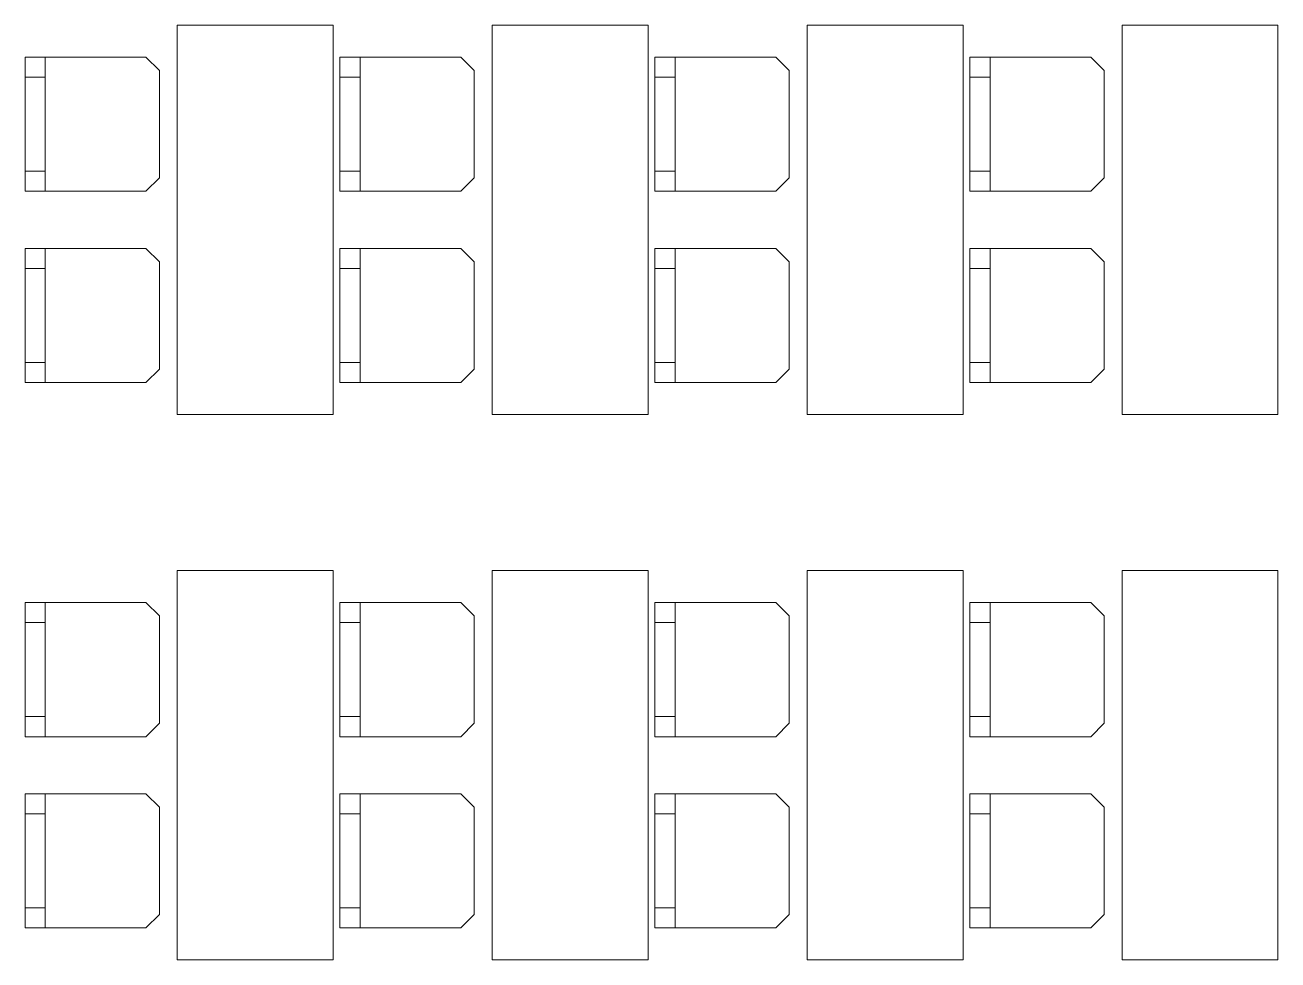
# Model space of a CAD drawing. Header units: millimetres. Extents: x 315.3 to 348.3, y 162.6 to 179.8.
# Drawn here: x 329.163 to 333.984, y 170.923 to 174.523 of the extents above; entities that cross this region are included whole.
import ezdxf

# ---------------------------------------------------------------- set-up
doc = ezdxf.new("R2010")
doc.units = ezdxf.units.MM
doc.layers.add('ARREDI attrezzature - furniture', color=175, linetype='Continuous', lineweight=9)

msp = doc.modelspace()

# ---------------------------------------------------------------- linework, layer by layer
at = {"layer": 'ARREDI attrezzature - furniture'}
for p, q in [((329.6793, 174.3479, -0.5168), (329.6276, 174.3996, -0.5168)), ((330.8911, 174.3479, -0.5168), (330.8394, 174.3996, -0.5168)), ((332.1034, 174.3479, -0.5168), (332.0517, 174.3996, -0.5168)), ((333.3152, 174.3479, -0.5168), (333.2635, 174.3996, -0.5168)), ((329.1625, 174.0766), (329.1625, 174.2187)), ((330.3743, 174.0766), (330.3743, 174.2187)), ((331.5866, 174.0766), (331.5866, 174.2187)), ((332.7984, 174.0766), (332.7984, 174.2187)), ((329.6276, 173.8828, -0.5168), (329.6793, 173.9345, -0.5168)), ((330.8394, 173.8828, -0.5168), (330.8911, 173.9345, -0.5168)), ((332.0517, 173.8828, -0.5168), (332.1034, 173.9345, -0.5168)), ((333.2635, 173.8828, -0.5168), (333.3152, 173.9345, -0.5168)), ((329.6276, 173.6632, -0.5168), (329.6793, 173.6115, -0.5168)), ((330.8394, 173.6632, -0.5168), (330.8911, 173.6115, -0.5168)), ((332.0517, 173.6632, -0.5168), (332.1034, 173.6115, -0.5168)), ((333.2635, 173.6632, -0.5168), (333.3152, 173.6115, -0.5168)), ((329.1625, 173.4694), (329.1625, 173.3273)), ((330.3743, 173.4694), (330.3743, 173.3273)), ((331.5866, 173.4694), (331.5866, 173.3273)), ((332.7984, 173.4694), (332.7984, 173.3273)), ((329.6793, 173.1981, -0.5168), (329.6276, 173.1464, -0.5168)), ((330.8911, 173.1981, -0.5168), (330.8394, 173.1464, -0.5168)), ((332.1034, 173.1981, -0.5168), (332.0517, 173.1464, -0.5168)), ((333.3152, 173.1981, -0.5168), (333.2635, 173.1464, -0.5168)), ((329.6793, 172.2479, -0.5168), (329.6276, 172.2996, -0.5168)), ((330.8911, 172.2479, -0.5168), (330.8394, 172.2996, -0.5168)), ((332.1034, 172.2479, -0.5168), (332.0517, 172.2996, -0.5168)), ((333.3152, 172.2479, -0.5168), (333.2635, 172.2996, -0.5168)), ((329.1625, 171.9766), (329.1625, 172.1187)), ((330.3743, 171.9766), (330.3743, 172.1187)), ((331.5866, 171.9766), (331.5866, 172.1187)), ((332.7984, 171.9766), (332.7984, 172.1187)), ((329.6276, 171.7828, -0.5168), (329.6793, 171.8345, -0.5168)), ((330.8394, 171.7828, -0.5168), (330.8911, 171.8345, -0.5168)), ((332.0517, 171.7828, -0.5168), (332.1034, 171.8345, -0.5168)), ((333.2635, 171.7828, -0.5168), (333.3152, 171.8345, -0.5168)), ((329.6276, 171.5632, -0.5168), (329.6793, 171.5115, -0.5168)), ((330.8394, 171.5632, -0.5168), (330.8911, 171.5115, -0.5168)), ((332.0517, 171.5632, -0.5168), (332.1034, 171.5115, -0.5168)), ((333.2635, 171.5632, -0.5168), (333.3152, 171.5115, -0.5168)), ((329.1625, 171.3694), (329.1625, 171.2273)), ((330.3743, 171.3694), (330.3743, 171.2273)), ((331.5866, 171.3694), (331.5866, 171.2273)), ((332.7984, 171.3694), (332.7984, 171.2273)), ((329.6793, 171.0981, -0.5168), (329.6276, 171.0464, -0.5168)), ((330.8911, 171.0981, -0.5168), (330.8394, 171.0464, -0.5168)), ((332.1034, 171.0981, -0.5168), (332.0517, 171.0464, -0.5168)), ((333.3152, 171.0981, -0.5168), (333.2635, 171.0464, -0.5168))]:
    msp.add_line(p, q, dxfattribs=at)
for points in [[(330.348, 174.523), (330.348, 173.023), (329.748, 173.023), (329.748, 174.523), (330.348, 174.523)], [(331.5598, 174.523), (331.5598, 173.023), (330.9598, 173.023), (330.9598, 174.523), (331.5598, 174.523)], [(332.772, 174.523), (332.772, 173.023), (332.172, 173.023), (332.172, 174.523), (332.772, 174.523)], [(333.9839, 174.523), (333.9839, 173.023), (333.3839, 173.023), (333.3839, 174.523), (333.9839, 174.523)], [(329.24, 173.9603), (329.24, 174.3221)], [(330.4519, 173.9603), (330.4519, 174.3221)], [(331.6641, 173.9603), (331.6641, 174.3221)], [(332.8759, 173.9603), (332.8759, 174.3221)], [(329.24, 173.5857), (329.24, 173.224)], [(330.4519, 173.5857), (330.4519, 173.224)], [(331.6641, 173.5857), (331.6641, 173.224)], [(332.8759, 173.5857), (332.8759, 173.224)], [(330.348, 172.423), (330.348, 170.923), (329.748, 170.923), (329.748, 172.423), (330.348, 172.423)], [(331.5598, 172.423), (331.5598, 170.923), (330.9598, 170.923), (330.9598, 172.423), (331.5598, 172.423)], [(332.772, 172.423), (332.772, 170.923), (332.172, 170.923), (332.172, 172.423), (332.772, 172.423)], [(333.9839, 172.423), (333.9839, 170.923), (333.3839, 170.923), (333.3839, 172.423), (333.9839, 172.423)], [(329.24, 171.8603), (329.24, 172.2221)], [(330.4519, 171.8603), (330.4519, 172.2221)], [(331.6641, 171.8603), (331.6641, 172.2221)], [(332.8759, 171.8603), (332.8759, 172.2221)], [(329.24, 171.4857), (329.24, 171.124)], [(330.4519, 171.4857), (330.4519, 171.124)], [(331.6641, 171.4857), (331.6641, 171.124)], [(332.8759, 171.4857), (332.8759, 171.124)]]:
    msp.add_lwpolyline(points, dxfattribs=at)
at = {"layer": 'ARREDI attrezzature - furniture', "elevation": 0.2584}
for points in [[(329.1625, 173.9345), (329.1625, 174.3221), (329.1625, 174.3221)], [(330.3743, 173.9345), (330.3743, 174.3221), (330.3743, 174.3221)], [(331.5866, 173.9345), (331.5866, 174.3221), (331.5866, 174.3221)], [(332.7984, 173.9345), (332.7984, 174.3221), (332.7984, 174.3221)], [(329.1625, 173.6115), (329.1625, 173.224), (329.1625, 173.224)], [(330.3743, 173.6115), (330.3743, 173.224), (330.3743, 173.224)], [(331.5866, 173.6115), (331.5866, 173.224), (331.5866, 173.224)], [(332.7984, 173.6115), (332.7984, 173.224), (332.7984, 173.224)], [(329.1625, 171.8345), (329.1625, 172.2221), (329.1625, 172.2221)], [(330.3743, 171.8345), (330.3743, 172.2221), (330.3743, 172.2221)], [(331.5866, 171.8345), (331.5866, 172.2221), (331.5866, 172.2221)], [(332.7984, 171.8345), (332.7984, 172.2221), (332.7984, 172.2221)], [(329.1625, 171.5115), (329.1625, 171.124), (329.1625, 171.124)], [(330.3743, 171.5115), (330.3743, 171.124), (330.3743, 171.124)], [(331.5866, 171.5115), (331.5866, 171.124), (331.5866, 171.124)], [(332.7984, 171.5115), (332.7984, 171.124), (332.7984, 171.124)]]:
    msp.add_lwpolyline(points, dxfattribs=at)
at = {"layer": 'ARREDI attrezzature - furniture'}
for points, invisible_edges in [([(329.2142, 174.3996), (329.24, 173.8828, 0.5168), (329.6276, 173.8828), (329.6276, 174.3996)], 5), ([(329.6276, 173.8828), (329.6276, 174.3996), (329.6793, 174.3479), (329.6793, 173.9345)], 1), ([(330.426, 174.3996), (330.4519, 173.8828, 0.5168), (330.8394, 173.8828), (330.8394, 174.3996)], 5), ([(330.8394, 173.8828), (330.8394, 174.3996), (330.8911, 174.3479), (330.8911, 173.9345)], 1), ([(331.6383, 174.3996), (331.6641, 173.8828, 0.5168), (332.0517, 173.8828), (332.0517, 174.3996)], 5), ([(332.0517, 173.8828), (332.0517, 174.3996), (332.1034, 174.3479), (332.1034, 173.9345)], 1), ([(332.8501, 174.3996), (332.8759, 173.8828, 0.5168), (333.2635, 173.8828), (333.2635, 174.3996)], 5), ([(333.2635, 173.8828), (333.2635, 174.3996), (333.3152, 174.3479), (333.3152, 173.9345)], 1), ([(329.1625, 173.9603, 0.5168), (329.1625, 174.3221), (329.1625, 174.3221), (329.1625, 173.9603, 0.5168)], 4), ([(330.3743, 173.9603, 0.5168), (330.3743, 174.3221), (330.3743, 174.3221), (330.3743, 173.9603, 0.5168)], 4), ([(331.5866, 173.9603, 0.5168), (331.5866, 174.3221), (331.5866, 174.3221), (331.5866, 173.9603, 0.5168)], 4), ([(332.7984, 173.9603, 0.5168), (332.7984, 174.3221), (332.7984, 174.3221), (332.7984, 173.9603, 0.5168)], 4), ([(329.2142, 173.1464), (329.24, 173.6632, 0.5168), (329.6276, 173.6632), (329.6276, 173.1464)], 5), ([(329.6276, 173.6632), (329.6276, 173.1464), (329.6793, 173.1981), (329.6793, 173.6115)], 1), ([(330.426, 173.1464), (330.4519, 173.6632, 0.5168), (330.8394, 173.6632), (330.8394, 173.1464)], 5), ([(330.8394, 173.6632), (330.8394, 173.1464), (330.8911, 173.1981), (330.8911, 173.6115)], 1), ([(331.6383, 173.1464), (331.6641, 173.6632, 0.5168), (332.0517, 173.6632), (332.0517, 173.1464)], 5), ([(332.0517, 173.6632), (332.0517, 173.1464), (332.1034, 173.1981), (332.1034, 173.6115)], 1), ([(332.8501, 173.1464), (332.8759, 173.6632, 0.5168), (333.2635, 173.6632), (333.2635, 173.1464)], 5), ([(333.2635, 173.6632), (333.2635, 173.1464), (333.3152, 173.1981), (333.3152, 173.6115)], 1), ([(329.1625, 173.5857, 0.5168), (329.1625, 173.224), (329.1625, 173.224), (329.1625, 173.5857, 0.5168)], 4), ([(330.3743, 173.5857, 0.5168), (330.3743, 173.224), (330.3743, 173.224), (330.3743, 173.5857, 0.5168)], 4), ([(331.5866, 173.5857, 0.5168), (331.5866, 173.224), (331.5866, 173.224), (331.5866, 173.5857, 0.5168)], 4), ([(332.7984, 173.5857, 0.5168), (332.7984, 173.224), (332.7984, 173.224), (332.7984, 173.5857, 0.5168)], 4), ([(329.2142, 172.2996), (329.24, 171.7828, 0.5168), (329.6276, 171.7828), (329.6276, 172.2996)], 5), ([(329.6276, 171.7828), (329.6276, 172.2996), (329.6793, 172.2479), (329.6793, 171.8345)], 1), ([(330.426, 172.2996), (330.4519, 171.7828, 0.5168), (330.8394, 171.7828), (330.8394, 172.2996)], 5), ([(330.8394, 171.7828), (330.8394, 172.2996), (330.8911, 172.2479), (330.8911, 171.8345)], 1), ([(331.6383, 172.2996), (331.6641, 171.7828, 0.5168), (332.0517, 171.7828), (332.0517, 172.2996)], 5), ([(332.0517, 171.7828), (332.0517, 172.2996), (332.1034, 172.2479), (332.1034, 171.8345)], 1), ([(332.8501, 172.2996), (332.8759, 171.7828, 0.5168), (333.2635, 171.7828), (333.2635, 172.2996)], 5), ([(333.2635, 171.7828), (333.2635, 172.2996), (333.3152, 172.2479), (333.3152, 171.8345)], 1), ([(329.1625, 171.8603, 0.5168), (329.1625, 172.2221), (329.1625, 172.2221), (329.1625, 171.8603, 0.5168)], 4), ([(330.3743, 171.8603, 0.5168), (330.3743, 172.2221), (330.3743, 172.2221), (330.3743, 171.8603, 0.5168)], 4), ([(331.5866, 171.8603, 0.5168), (331.5866, 172.2221), (331.5866, 172.2221), (331.5866, 171.8603, 0.5168)], 4), ([(332.7984, 171.8603, 0.5168), (332.7984, 172.2221), (332.7984, 172.2221), (332.7984, 171.8603, 0.5168)], 4), ([(329.2142, 171.0464), (329.24, 171.5632, 0.5168), (329.6276, 171.5632), (329.6276, 171.0464)], 5), ([(329.6276, 171.5632), (329.6276, 171.0464), (329.6793, 171.0981), (329.6793, 171.5115)], 1), ([(330.426, 171.0464), (330.4519, 171.5632, 0.5168), (330.8394, 171.5632), (330.8394, 171.0464)], 5), ([(330.8394, 171.5632), (330.8394, 171.0464), (330.8911, 171.0981), (330.8911, 171.5115)], 1), ([(331.6383, 171.0464), (331.6641, 171.5632, 0.5168), (332.0517, 171.5632), (332.0517, 171.0464)], 5), ([(332.0517, 171.5632), (332.0517, 171.0464), (332.1034, 171.0981), (332.1034, 171.5115)], 1), ([(332.8501, 171.0464), (332.8759, 171.5632, 0.5168), (333.2635, 171.5632), (333.2635, 171.0464)], 5), ([(333.2635, 171.5632), (333.2635, 171.0464), (333.3152, 171.0981), (333.3152, 171.5115)], 1), ([(329.1625, 171.4857, 0.5168), (329.1625, 171.124), (329.1625, 171.124), (329.1625, 171.4857, 0.5168)], 4), ([(330.3743, 171.4857, 0.5168), (330.3743, 171.124), (330.3743, 171.124), (330.3743, 171.4857, 0.5168)], 4), ([(331.5866, 171.4857, 0.5168), (331.5866, 171.124), (331.5866, 171.124), (331.5866, 171.4857, 0.5168)], 4), ([(332.7984, 171.4857, 0.5168), (332.7984, 171.124), (332.7984, 171.124), (332.7984, 171.4857, 0.5168)], 4)]:
    msp.add_3dface(points, dxfattribs=dict(at, invisible_edges=invisible_edges))

# ---------------------------------------------------------------- meshes
mesh = msp.add_polymesh((6, 3), dxfattribs=at)
for k, corner in enumerate([(329.24, 174.3221, 1.4211), (329.24, 174.3221, 0.5168), (329.24, 174.3221, 0.5168), (329.1625, 174.3221, 1.4211), (329.1625, 174.3221, 0.5168), (329.1625, 174.3221, 0.5168), (329.1625, 174.3996, 1.4211), (329.1625, 174.3996, 0.5168), (329.1625, 174.3221, 0.5168), (329.24, 174.3996, 1.4211), (329.24, 174.3996, 0.5168), (329.24, 174.3221, 0.5168), (329.24, 174.3996, 1.4211), (329.24, 174.3996, 1.4211), (329.24, 174.3221, 1.4211), (329.1625, 174.3996, 1.4211), (329.1625, 174.3996, 1.4211), (329.1625, 174.3221, 1.4211)]):
    mesh.set_mesh_vertex(divmod(k, 3), corner)
mesh = msp.add_polymesh((6, 3), dxfattribs=at)
for k, corner in enumerate([(330.4519, 174.3221, 1.4211), (330.4519, 174.3221, 0.5168), (330.4519, 174.3221, 0.5168), (330.3743, 174.3221, 1.4211), (330.3743, 174.3221, 0.5168), (330.3743, 174.3221, 0.5168), (330.3743, 174.3996, 1.4211), (330.3743, 174.3996, 0.5168), (330.3743, 174.3221, 0.5168), (330.4519, 174.3996, 1.4211), (330.4519, 174.3996, 0.5168), (330.4519, 174.3221, 0.5168), (330.4519, 174.3996, 1.4211), (330.4519, 174.3996, 1.4211), (330.4519, 174.3221, 1.4211), (330.3743, 174.3996, 1.4211), (330.3743, 174.3996, 1.4211), (330.3743, 174.3221, 1.4211)]):
    mesh.set_mesh_vertex(divmod(k, 3), corner)
mesh = msp.add_polymesh((6, 3), dxfattribs=at)
for k, corner in enumerate([(331.6641, 174.3221, 1.4211), (331.6641, 174.3221, 0.5168), (331.6641, 174.3221, 0.5168), (331.5866, 174.3221, 1.4211), (331.5866, 174.3221, 0.5168), (331.5866, 174.3221, 0.5168), (331.5866, 174.3996, 1.4211), (331.5866, 174.3996, 0.5168), (331.5866, 174.3221, 0.5168), (331.6641, 174.3996, 1.4211), (331.6641, 174.3996, 0.5168), (331.6641, 174.3221, 0.5168), (331.6641, 174.3996, 1.4211), (331.6641, 174.3996, 1.4211), (331.6641, 174.3221, 1.4211), (331.5866, 174.3996, 1.4211), (331.5866, 174.3996, 1.4211), (331.5866, 174.3221, 1.4211)]):
    mesh.set_mesh_vertex(divmod(k, 3), corner)
mesh = msp.add_polymesh((6, 3), dxfattribs=at)
for k, corner in enumerate([(332.8759, 174.3221, 1.4211), (332.8759, 174.3221, 0.5168), (332.8759, 174.3221, 0.5168), (332.7984, 174.3221, 1.4211), (332.7984, 174.3221, 0.5168), (332.7984, 174.3221, 0.5168), (332.7984, 174.3996, 1.4211), (332.7984, 174.3996, 0.5168), (332.7984, 174.3221, 0.5168), (332.8759, 174.3996, 1.4211), (332.8759, 174.3996, 0.5168), (332.8759, 174.3221, 0.5168), (332.8759, 174.3996, 1.4211), (332.8759, 174.3996, 1.4211), (332.8759, 174.3221, 1.4211), (332.7984, 174.3996, 1.4211), (332.7984, 174.3996, 1.4211), (332.7984, 174.3221, 1.4211)]):
    mesh.set_mesh_vertex(divmod(k, 3), corner)
mesh = msp.add_polymesh((6, 3), dxfattribs=at)
for k, corner in enumerate([(329.24, 173.9603, 1.4211), (329.24, 173.9603, 0.5168), (329.24, 173.9603, 0.5168), (329.1625, 173.9603, 1.4211), (329.1625, 173.9603, 0.5168), (329.1625, 173.9603, 0.5168), (329.1625, 173.8828, 1.4211), (329.1625, 173.8828, 0.5168), (329.1625, 173.9603, 0.5168), (329.24, 173.8828, 1.4211), (329.24, 173.8828, 0.5168), (329.24, 173.9603, 0.5168), (329.24, 173.8828, 1.4211), (329.24, 173.8828, 1.4211), (329.24, 173.9603, 1.4211), (329.1625, 173.8828, 1.4211), (329.1625, 173.8828, 1.4211), (329.1625, 173.9603, 1.4211)]):
    mesh.set_mesh_vertex(divmod(k, 3), corner)
mesh = msp.add_polymesh((6, 3), dxfattribs=at)
for k, corner in enumerate([(330.4519, 173.9603, 1.4211), (330.4519, 173.9603, 0.5168), (330.4519, 173.9603, 0.5168), (330.3743, 173.9603, 1.4211), (330.3743, 173.9603, 0.5168), (330.3743, 173.9603, 0.5168), (330.3743, 173.8828, 1.4211), (330.3743, 173.8828, 0.5168), (330.3743, 173.9603, 0.5168), (330.4519, 173.8828, 1.4211), (330.4519, 173.8828, 0.5168), (330.4519, 173.9603, 0.5168), (330.4519, 173.8828, 1.4211), (330.4519, 173.8828, 1.4211), (330.4519, 173.9603, 1.4211), (330.3743, 173.8828, 1.4211), (330.3743, 173.8828, 1.4211), (330.3743, 173.9603, 1.4211)]):
    mesh.set_mesh_vertex(divmod(k, 3), corner)
mesh = msp.add_polymesh((6, 3), dxfattribs=at)
for k, corner in enumerate([(331.6641, 173.9603, 1.4211), (331.6641, 173.9603, 0.5168), (331.6641, 173.9603, 0.5168), (331.5866, 173.9603, 1.4211), (331.5866, 173.9603, 0.5168), (331.5866, 173.9603, 0.5168), (331.5866, 173.8828, 1.4211), (331.5866, 173.8828, 0.5168), (331.5866, 173.9603, 0.5168), (331.6641, 173.8828, 1.4211), (331.6641, 173.8828, 0.5168), (331.6641, 173.9603, 0.5168), (331.6641, 173.8828, 1.4211), (331.6641, 173.8828, 1.4211), (331.6641, 173.9603, 1.4211), (331.5866, 173.8828, 1.4211), (331.5866, 173.8828, 1.4211), (331.5866, 173.9603, 1.4211)]):
    mesh.set_mesh_vertex(divmod(k, 3), corner)
mesh = msp.add_polymesh((6, 3), dxfattribs=at)
for k, corner in enumerate([(332.8759, 173.9603, 1.4211), (332.8759, 173.9603, 0.5168), (332.8759, 173.9603, 0.5168), (332.7984, 173.9603, 1.4211), (332.7984, 173.9603, 0.5168), (332.7984, 173.9603, 0.5168), (332.7984, 173.8828, 1.4211), (332.7984, 173.8828, 0.5168), (332.7984, 173.9603, 0.5168), (332.8759, 173.8828, 1.4211), (332.8759, 173.8828, 0.5168), (332.8759, 173.9603, 0.5168), (332.8759, 173.8828, 1.4211), (332.8759, 173.8828, 1.4211), (332.8759, 173.9603, 1.4211), (332.7984, 173.8828, 1.4211), (332.7984, 173.8828, 1.4211), (332.7984, 173.9603, 1.4211)]):
    mesh.set_mesh_vertex(divmod(k, 3), corner)
mesh = msp.add_polymesh((6, 3), dxfattribs=at)
for k, corner in enumerate([(329.24, 173.5857, 1.4211), (329.24, 173.5857, 0.5168), (329.24, 173.5857, 0.5168), (329.1625, 173.5857, 1.4211), (329.1625, 173.5857, 0.5168), (329.1625, 173.5857, 0.5168), (329.1625, 173.6632, 1.4211), (329.1625, 173.6632, 0.5168), (329.1625, 173.5857, 0.5168), (329.24, 173.6632, 1.4211), (329.24, 173.6632, 0.5168), (329.24, 173.5857, 0.5168), (329.24, 173.6632, 1.4211), (329.24, 173.6632, 1.4211), (329.24, 173.5857, 1.4211), (329.1625, 173.6632, 1.4211), (329.1625, 173.6632, 1.4211), (329.1625, 173.5857, 1.4211)]):
    mesh.set_mesh_vertex(divmod(k, 3), corner)
mesh = msp.add_polymesh((6, 3), dxfattribs=at)
for k, corner in enumerate([(330.4519, 173.5857, 1.4211), (330.4519, 173.5857, 0.5168), (330.4519, 173.5857, 0.5168), (330.3743, 173.5857, 1.4211), (330.3743, 173.5857, 0.5168), (330.3743, 173.5857, 0.5168), (330.3743, 173.6632, 1.4211), (330.3743, 173.6632, 0.5168), (330.3743, 173.5857, 0.5168), (330.4519, 173.6632, 1.4211), (330.4519, 173.6632, 0.5168), (330.4519, 173.5857, 0.5168), (330.4519, 173.6632, 1.4211), (330.4519, 173.6632, 1.4211), (330.4519, 173.5857, 1.4211), (330.3743, 173.6632, 1.4211), (330.3743, 173.6632, 1.4211), (330.3743, 173.5857, 1.4211)]):
    mesh.set_mesh_vertex(divmod(k, 3), corner)
mesh = msp.add_polymesh((6, 3), dxfattribs=at)
for k, corner in enumerate([(331.6641, 173.5857, 1.4211), (331.6641, 173.5857, 0.5168), (331.6641, 173.5857, 0.5168), (331.5866, 173.5857, 1.4211), (331.5866, 173.5857, 0.5168), (331.5866, 173.5857, 0.5168), (331.5866, 173.6632, 1.4211), (331.5866, 173.6632, 0.5168), (331.5866, 173.5857, 0.5168), (331.6641, 173.6632, 1.4211), (331.6641, 173.6632, 0.5168), (331.6641, 173.5857, 0.5168), (331.6641, 173.6632, 1.4211), (331.6641, 173.6632, 1.4211), (331.6641, 173.5857, 1.4211), (331.5866, 173.6632, 1.4211), (331.5866, 173.6632, 1.4211), (331.5866, 173.5857, 1.4211)]):
    mesh.set_mesh_vertex(divmod(k, 3), corner)
mesh = msp.add_polymesh((6, 3), dxfattribs=at)
for k, corner in enumerate([(332.8759, 173.5857, 1.4211), (332.8759, 173.5857, 0.5168), (332.8759, 173.5857, 0.5168), (332.7984, 173.5857, 1.4211), (332.7984, 173.5857, 0.5168), (332.7984, 173.5857, 0.5168), (332.7984, 173.6632, 1.4211), (332.7984, 173.6632, 0.5168), (332.7984, 173.5857, 0.5168), (332.8759, 173.6632, 1.4211), (332.8759, 173.6632, 0.5168), (332.8759, 173.5857, 0.5168), (332.8759, 173.6632, 1.4211), (332.8759, 173.6632, 1.4211), (332.8759, 173.5857, 1.4211), (332.7984, 173.6632, 1.4211), (332.7984, 173.6632, 1.4211), (332.7984, 173.5857, 1.4211)]):
    mesh.set_mesh_vertex(divmod(k, 3), corner)
mesh = msp.add_polymesh((6, 3), dxfattribs=at)
for k, corner in enumerate([(329.24, 173.224, 1.4211), (329.24, 173.224, 0.5168), (329.24, 173.224, 0.5168), (329.1625, 173.224, 1.4211), (329.1625, 173.224, 0.5168), (329.1625, 173.224, 0.5168), (329.1625, 173.1464, 1.4211), (329.1625, 173.1464, 0.5168), (329.1625, 173.224, 0.5168), (329.24, 173.1464, 1.4211), (329.24, 173.1464, 0.5168), (329.24, 173.224, 0.5168), (329.24, 173.1464, 1.4211), (329.24, 173.1464, 1.4211), (329.24, 173.224, 1.4211), (329.1625, 173.1464, 1.4211), (329.1625, 173.1464, 1.4211), (329.1625, 173.224, 1.4211)]):
    mesh.set_mesh_vertex(divmod(k, 3), corner)
mesh = msp.add_polymesh((6, 3), dxfattribs=at)
for k, corner in enumerate([(330.4519, 173.224, 1.4211), (330.4519, 173.224, 0.5168), (330.4519, 173.224, 0.5168), (330.3743, 173.224, 1.4211), (330.3743, 173.224, 0.5168), (330.3743, 173.224, 0.5168), (330.3743, 173.1464, 1.4211), (330.3743, 173.1464, 0.5168), (330.3743, 173.224, 0.5168), (330.4519, 173.1464, 1.4211), (330.4519, 173.1464, 0.5168), (330.4519, 173.224, 0.5168), (330.4519, 173.1464, 1.4211), (330.4519, 173.1464, 1.4211), (330.4519, 173.224, 1.4211), (330.3743, 173.1464, 1.4211), (330.3743, 173.1464, 1.4211), (330.3743, 173.224, 1.4211)]):
    mesh.set_mesh_vertex(divmod(k, 3), corner)
mesh = msp.add_polymesh((6, 3), dxfattribs=at)
for k, corner in enumerate([(331.6641, 173.224, 1.4211), (331.6641, 173.224, 0.5168), (331.6641, 173.224, 0.5168), (331.5866, 173.224, 1.4211), (331.5866, 173.224, 0.5168), (331.5866, 173.224, 0.5168), (331.5866, 173.1464, 1.4211), (331.5866, 173.1464, 0.5168), (331.5866, 173.224, 0.5168), (331.6641, 173.1464, 1.4211), (331.6641, 173.1464, 0.5168), (331.6641, 173.224, 0.5168), (331.6641, 173.1464, 1.4211), (331.6641, 173.1464, 1.4211), (331.6641, 173.224, 1.4211), (331.5866, 173.1464, 1.4211), (331.5866, 173.1464, 1.4211), (331.5866, 173.224, 1.4211)]):
    mesh.set_mesh_vertex(divmod(k, 3), corner)
mesh = msp.add_polymesh((6, 3), dxfattribs=at)
for k, corner in enumerate([(332.8759, 173.224, 1.4211), (332.8759, 173.224, 0.5168), (332.8759, 173.224, 0.5168), (332.7984, 173.224, 1.4211), (332.7984, 173.224, 0.5168), (332.7984, 173.224, 0.5168), (332.7984, 173.1464, 1.4211), (332.7984, 173.1464, 0.5168), (332.7984, 173.224, 0.5168), (332.8759, 173.1464, 1.4211), (332.8759, 173.1464, 0.5168), (332.8759, 173.224, 0.5168), (332.8759, 173.1464, 1.4211), (332.8759, 173.1464, 1.4211), (332.8759, 173.224, 1.4211), (332.7984, 173.1464, 1.4211), (332.7984, 173.1464, 1.4211), (332.7984, 173.224, 1.4211)]):
    mesh.set_mesh_vertex(divmod(k, 3), corner)
mesh = msp.add_polymesh((6, 3), dxfattribs=at)
for k, corner in enumerate([(329.24, 172.2221, 1.4211), (329.24, 172.2221, 0.5168), (329.24, 172.2221, 0.5168), (329.1625, 172.2221, 1.4211), (329.1625, 172.2221, 0.5168), (329.1625, 172.2221, 0.5168), (329.1625, 172.2996, 1.4211), (329.1625, 172.2996, 0.5168), (329.1625, 172.2221, 0.5168), (329.24, 172.2996, 1.4211), (329.24, 172.2996, 0.5168), (329.24, 172.2221, 0.5168), (329.24, 172.2996, 1.4211), (329.24, 172.2996, 1.4211), (329.24, 172.2221, 1.4211), (329.1625, 172.2996, 1.4211), (329.1625, 172.2996, 1.4211), (329.1625, 172.2221, 1.4211)]):
    mesh.set_mesh_vertex(divmod(k, 3), corner)
mesh = msp.add_polymesh((6, 3), dxfattribs=at)
for k, corner in enumerate([(330.4519, 172.2221, 1.4211), (330.4519, 172.2221, 0.5168), (330.4519, 172.2221, 0.5168), (330.3743, 172.2221, 1.4211), (330.3743, 172.2221, 0.5168), (330.3743, 172.2221, 0.5168), (330.3743, 172.2996, 1.4211), (330.3743, 172.2996, 0.5168), (330.3743, 172.2221, 0.5168), (330.4519, 172.2996, 1.4211), (330.4519, 172.2996, 0.5168), (330.4519, 172.2221, 0.5168), (330.4519, 172.2996, 1.4211), (330.4519, 172.2996, 1.4211), (330.4519, 172.2221, 1.4211), (330.3743, 172.2996, 1.4211), (330.3743, 172.2996, 1.4211), (330.3743, 172.2221, 1.4211)]):
    mesh.set_mesh_vertex(divmod(k, 3), corner)
mesh = msp.add_polymesh((6, 3), dxfattribs=at)
for k, corner in enumerate([(331.6641, 172.2221, 1.4211), (331.6641, 172.2221, 0.5168), (331.6641, 172.2221, 0.5168), (331.5866, 172.2221, 1.4211), (331.5866, 172.2221, 0.5168), (331.5866, 172.2221, 0.5168), (331.5866, 172.2996, 1.4211), (331.5866, 172.2996, 0.5168), (331.5866, 172.2221, 0.5168), (331.6641, 172.2996, 1.4211), (331.6641, 172.2996, 0.5168), (331.6641, 172.2221, 0.5168), (331.6641, 172.2996, 1.4211), (331.6641, 172.2996, 1.4211), (331.6641, 172.2221, 1.4211), (331.5866, 172.2996, 1.4211), (331.5866, 172.2996, 1.4211), (331.5866, 172.2221, 1.4211)]):
    mesh.set_mesh_vertex(divmod(k, 3), corner)
mesh = msp.add_polymesh((6, 3), dxfattribs=at)
for k, corner in enumerate([(332.8759, 172.2221, 1.4211), (332.8759, 172.2221, 0.5168), (332.8759, 172.2221, 0.5168), (332.7984, 172.2221, 1.4211), (332.7984, 172.2221, 0.5168), (332.7984, 172.2221, 0.5168), (332.7984, 172.2996, 1.4211), (332.7984, 172.2996, 0.5168), (332.7984, 172.2221, 0.5168), (332.8759, 172.2996, 1.4211), (332.8759, 172.2996, 0.5168), (332.8759, 172.2221, 0.5168), (332.8759, 172.2996, 1.4211), (332.8759, 172.2996, 1.4211), (332.8759, 172.2221, 1.4211), (332.7984, 172.2996, 1.4211), (332.7984, 172.2996, 1.4211), (332.7984, 172.2221, 1.4211)]):
    mesh.set_mesh_vertex(divmod(k, 3), corner)
mesh = msp.add_polymesh((6, 3), dxfattribs=at)
for k, corner in enumerate([(329.24, 171.8603, 1.4211), (329.24, 171.8603, 0.5168), (329.24, 171.8603, 0.5168), (329.1625, 171.8603, 1.4211), (329.1625, 171.8603, 0.5168), (329.1625, 171.8603, 0.5168), (329.1625, 171.7828, 1.4211), (329.1625, 171.7828, 0.5168), (329.1625, 171.8603, 0.5168), (329.24, 171.7828, 1.4211), (329.24, 171.7828, 0.5168), (329.24, 171.8603, 0.5168), (329.24, 171.7828, 1.4211), (329.24, 171.7828, 1.4211), (329.24, 171.8603, 1.4211), (329.1625, 171.7828, 1.4211), (329.1625, 171.7828, 1.4211), (329.1625, 171.8603, 1.4211)]):
    mesh.set_mesh_vertex(divmod(k, 3), corner)
mesh = msp.add_polymesh((6, 3), dxfattribs=at)
for k, corner in enumerate([(330.4519, 171.8603, 1.4211), (330.4519, 171.8603, 0.5168), (330.4519, 171.8603, 0.5168), (330.3743, 171.8603, 1.4211), (330.3743, 171.8603, 0.5168), (330.3743, 171.8603, 0.5168), (330.3743, 171.7828, 1.4211), (330.3743, 171.7828, 0.5168), (330.3743, 171.8603, 0.5168), (330.4519, 171.7828, 1.4211), (330.4519, 171.7828, 0.5168), (330.4519, 171.8603, 0.5168), (330.4519, 171.7828, 1.4211), (330.4519, 171.7828, 1.4211), (330.4519, 171.8603, 1.4211), (330.3743, 171.7828, 1.4211), (330.3743, 171.7828, 1.4211), (330.3743, 171.8603, 1.4211)]):
    mesh.set_mesh_vertex(divmod(k, 3), corner)
mesh = msp.add_polymesh((6, 3), dxfattribs=at)
for k, corner in enumerate([(331.6641, 171.8603, 1.4211), (331.6641, 171.8603, 0.5168), (331.6641, 171.8603, 0.5168), (331.5866, 171.8603, 1.4211), (331.5866, 171.8603, 0.5168), (331.5866, 171.8603, 0.5168), (331.5866, 171.7828, 1.4211), (331.5866, 171.7828, 0.5168), (331.5866, 171.8603, 0.5168), (331.6641, 171.7828, 1.4211), (331.6641, 171.7828, 0.5168), (331.6641, 171.8603, 0.5168), (331.6641, 171.7828, 1.4211), (331.6641, 171.7828, 1.4211), (331.6641, 171.8603, 1.4211), (331.5866, 171.7828, 1.4211), (331.5866, 171.7828, 1.4211), (331.5866, 171.8603, 1.4211)]):
    mesh.set_mesh_vertex(divmod(k, 3), corner)
mesh = msp.add_polymesh((6, 3), dxfattribs=at)
for k, corner in enumerate([(332.8759, 171.8603, 1.4211), (332.8759, 171.8603, 0.5168), (332.8759, 171.8603, 0.5168), (332.7984, 171.8603, 1.4211), (332.7984, 171.8603, 0.5168), (332.7984, 171.8603, 0.5168), (332.7984, 171.7828, 1.4211), (332.7984, 171.7828, 0.5168), (332.7984, 171.8603, 0.5168), (332.8759, 171.7828, 1.4211), (332.8759, 171.7828, 0.5168), (332.8759, 171.8603, 0.5168), (332.8759, 171.7828, 1.4211), (332.8759, 171.7828, 1.4211), (332.8759, 171.8603, 1.4211), (332.7984, 171.7828, 1.4211), (332.7984, 171.7828, 1.4211), (332.7984, 171.8603, 1.4211)]):
    mesh.set_mesh_vertex(divmod(k, 3), corner)
mesh = msp.add_polymesh((6, 3), dxfattribs=at)
for k, corner in enumerate([(329.24, 171.4857, 1.4211), (329.24, 171.4857, 0.5168), (329.24, 171.4857, 0.5168), (329.1625, 171.4857, 1.4211), (329.1625, 171.4857, 0.5168), (329.1625, 171.4857, 0.5168), (329.1625, 171.5632, 1.4211), (329.1625, 171.5632, 0.5168), (329.1625, 171.4857, 0.5168), (329.24, 171.5632, 1.4211), (329.24, 171.5632, 0.5168), (329.24, 171.4857, 0.5168), (329.24, 171.5632, 1.4211), (329.24, 171.5632, 1.4211), (329.24, 171.4857, 1.4211), (329.1625, 171.5632, 1.4211), (329.1625, 171.5632, 1.4211), (329.1625, 171.4857, 1.4211)]):
    mesh.set_mesh_vertex(divmod(k, 3), corner)
mesh = msp.add_polymesh((6, 3), dxfattribs=at)
for k, corner in enumerate([(330.4519, 171.4857, 1.4211), (330.4519, 171.4857, 0.5168), (330.4519, 171.4857, 0.5168), (330.3743, 171.4857, 1.4211), (330.3743, 171.4857, 0.5168), (330.3743, 171.4857, 0.5168), (330.3743, 171.5632, 1.4211), (330.3743, 171.5632, 0.5168), (330.3743, 171.4857, 0.5168), (330.4519, 171.5632, 1.4211), (330.4519, 171.5632, 0.5168), (330.4519, 171.4857, 0.5168), (330.4519, 171.5632, 1.4211), (330.4519, 171.5632, 1.4211), (330.4519, 171.4857, 1.4211), (330.3743, 171.5632, 1.4211), (330.3743, 171.5632, 1.4211), (330.3743, 171.4857, 1.4211)]):
    mesh.set_mesh_vertex(divmod(k, 3), corner)
mesh = msp.add_polymesh((6, 3), dxfattribs=at)
for k, corner in enumerate([(331.6641, 171.4857, 1.4211), (331.6641, 171.4857, 0.5168), (331.6641, 171.4857, 0.5168), (331.5866, 171.4857, 1.4211), (331.5866, 171.4857, 0.5168), (331.5866, 171.4857, 0.5168), (331.5866, 171.5632, 1.4211), (331.5866, 171.5632, 0.5168), (331.5866, 171.4857, 0.5168), (331.6641, 171.5632, 1.4211), (331.6641, 171.5632, 0.5168), (331.6641, 171.4857, 0.5168), (331.6641, 171.5632, 1.4211), (331.6641, 171.5632, 1.4211), (331.6641, 171.4857, 1.4211), (331.5866, 171.5632, 1.4211), (331.5866, 171.5632, 1.4211), (331.5866, 171.4857, 1.4211)]):
    mesh.set_mesh_vertex(divmod(k, 3), corner)
mesh = msp.add_polymesh((6, 3), dxfattribs=at)
for k, corner in enumerate([(332.8759, 171.4857, 1.4211), (332.8759, 171.4857, 0.5168), (332.8759, 171.4857, 0.5168), (332.7984, 171.4857, 1.4211), (332.7984, 171.4857, 0.5168), (332.7984, 171.4857, 0.5168), (332.7984, 171.5632, 1.4211), (332.7984, 171.5632, 0.5168), (332.7984, 171.4857, 0.5168), (332.8759, 171.5632, 1.4211), (332.8759, 171.5632, 0.5168), (332.8759, 171.4857, 0.5168), (332.8759, 171.5632, 1.4211), (332.8759, 171.5632, 1.4211), (332.8759, 171.4857, 1.4211), (332.7984, 171.5632, 1.4211), (332.7984, 171.5632, 1.4211), (332.7984, 171.4857, 1.4211)]):
    mesh.set_mesh_vertex(divmod(k, 3), corner)
mesh = msp.add_polymesh((6, 3), dxfattribs=at)
for k, corner in enumerate([(329.24, 171.124, 1.4211), (329.24, 171.124, 0.5168), (329.24, 171.124, 0.5168), (329.1625, 171.124, 1.4211), (329.1625, 171.124, 0.5168), (329.1625, 171.124, 0.5168), (329.1625, 171.0464, 1.4211), (329.1625, 171.0464, 0.5168), (329.1625, 171.124, 0.5168), (329.24, 171.0464, 1.4211), (329.24, 171.0464, 0.5168), (329.24, 171.124, 0.5168), (329.24, 171.0464, 1.4211), (329.24, 171.0464, 1.4211), (329.24, 171.124, 1.4211), (329.1625, 171.0464, 1.4211), (329.1625, 171.0464, 1.4211), (329.1625, 171.124, 1.4211)]):
    mesh.set_mesh_vertex(divmod(k, 3), corner)
mesh = msp.add_polymesh((6, 3), dxfattribs=at)
for k, corner in enumerate([(330.4519, 171.124, 1.4211), (330.4519, 171.124, 0.5168), (330.4519, 171.124, 0.5168), (330.3743, 171.124, 1.4211), (330.3743, 171.124, 0.5168), (330.3743, 171.124, 0.5168), (330.3743, 171.0464, 1.4211), (330.3743, 171.0464, 0.5168), (330.3743, 171.124, 0.5168), (330.4519, 171.0464, 1.4211), (330.4519, 171.0464, 0.5168), (330.4519, 171.124, 0.5168), (330.4519, 171.0464, 1.4211), (330.4519, 171.0464, 1.4211), (330.4519, 171.124, 1.4211), (330.3743, 171.0464, 1.4211), (330.3743, 171.0464, 1.4211), (330.3743, 171.124, 1.4211)]):
    mesh.set_mesh_vertex(divmod(k, 3), corner)
mesh = msp.add_polymesh((6, 3), dxfattribs=at)
for k, corner in enumerate([(331.6641, 171.124, 1.4211), (331.6641, 171.124, 0.5168), (331.6641, 171.124, 0.5168), (331.5866, 171.124, 1.4211), (331.5866, 171.124, 0.5168), (331.5866, 171.124, 0.5168), (331.5866, 171.0464, 1.4211), (331.5866, 171.0464, 0.5168), (331.5866, 171.124, 0.5168), (331.6641, 171.0464, 1.4211), (331.6641, 171.0464, 0.5168), (331.6641, 171.124, 0.5168), (331.6641, 171.0464, 1.4211), (331.6641, 171.0464, 1.4211), (331.6641, 171.124, 1.4211), (331.5866, 171.0464, 1.4211), (331.5866, 171.0464, 1.4211), (331.5866, 171.124, 1.4211)]):
    mesh.set_mesh_vertex(divmod(k, 3), corner)
mesh = msp.add_polymesh((6, 3), dxfattribs=at)
for k, corner in enumerate([(332.8759, 171.124, 1.4211), (332.8759, 171.124, 0.5168), (332.8759, 171.124, 0.5168), (332.7984, 171.124, 1.4211), (332.7984, 171.124, 0.5168), (332.7984, 171.124, 0.5168), (332.7984, 171.0464, 1.4211), (332.7984, 171.0464, 0.5168), (332.7984, 171.124, 0.5168), (332.8759, 171.0464, 1.4211), (332.8759, 171.0464, 0.5168), (332.8759, 171.124, 0.5168), (332.8759, 171.0464, 1.4211), (332.8759, 171.0464, 1.4211), (332.8759, 171.124, 1.4211), (332.7984, 171.0464, 1.4211), (332.7984, 171.0464, 1.4211), (332.7984, 171.124, 1.4211)]):
    mesh.set_mesh_vertex(divmod(k, 3), corner)

doc.saveas('drawing.dxf')
